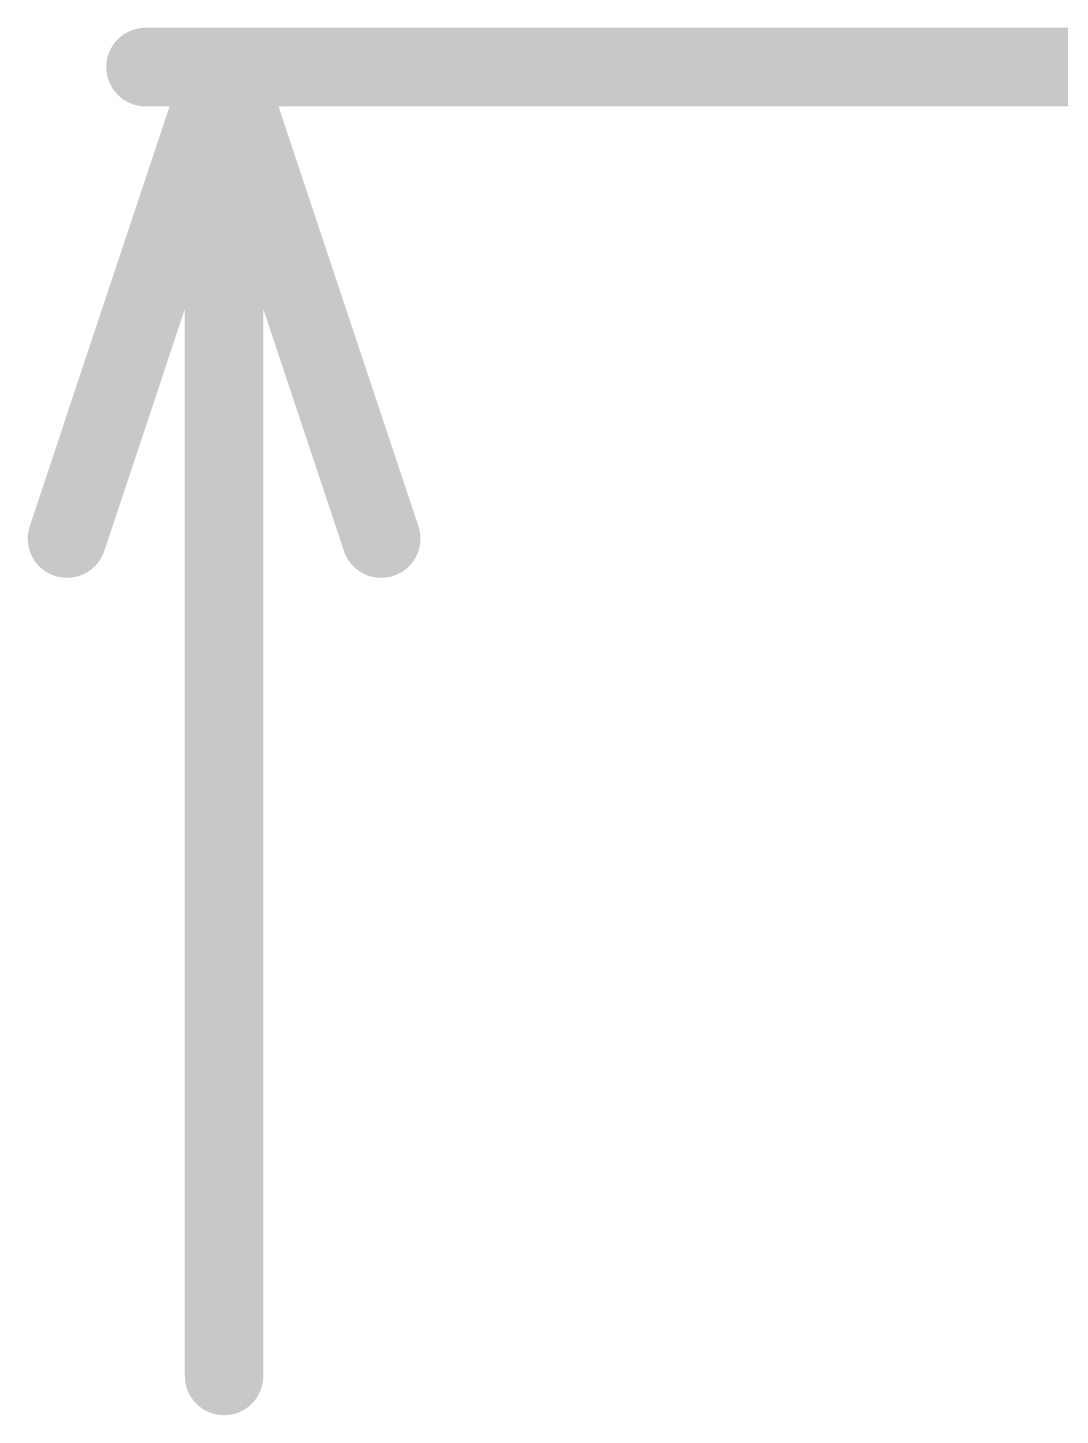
# Model space of a CAD drawing. Header units: inches. Extents: x 0.91 to 3.83, y 2.65 to 3.83.
# Drawn here: x 0.9081 to 1.0396, y 3.242 to 3.4186 of the extents above; entities that cross this region are included whole.
import ezdxf

# ---------------------------------------------------------------- set-up
doc = ezdxf.new("R2010")
doc.units = ezdxf.units.IN
doc.header["$MEASUREMENT"] = 0
doc.layers.add('Board', color=56, linetype='Continuous')

msp = doc.modelspace()

# ---------------------------------------------------------------- linework, layer by layer
at = {"layer": 'Board'}
for points in [[(0.91311, 3.35355, 0.01, 0.01, 0), (0.93311, 3.41355, 0.01, 0.01, 0)], [(0.92311, 3.41355, 0.01, 0.01, 0), (1.07228, 3.41355, 0.01, 0.01, 0)], [(0.93311, 3.247, 0.01, 0.01, 0), (0.93311, 3.41355, 0.01, 0.01, 0)], [(0.93311, 3.41355, 0.01, 0.01, 0), (0.95311, 3.35355, 0.01, 0.01, 0)]]:
    msp.add_lwpolyline(points, format="xyseb", dxfattribs=at)
for points in [[(0.92061, 3.41355, 0.005, 0.005, 1), (0.92561, 3.41355, 0.005, 0.005, 1)], [(0.93061, 3.41355, 0.005, 0.005, 1), (0.93561, 3.41355, 0.005, 0.005, 1)], [(0.93061, 3.41355, 0.005, 0.005, 1), (0.93561, 3.41355, 0.005, 0.005, 1)], [(0.93061, 3.41355, 0.005, 0.005, 1), (0.93561, 3.41355, 0.005, 0.005, 1)], [(0.91061, 3.35355, 0.005, 0.005, 1), (0.91561, 3.35355, 0.005, 0.005, 1)], [(0.95061, 3.35355, 0.005, 0.005, 1), (0.95561, 3.35355, 0.005, 0.005, 1)], [(0.93061, 3.247, 0.005, 0.005, 1), (0.93561, 3.247, 0.005, 0.005, 1)]]:
    msp.add_lwpolyline(points, format="xyseb", close=True, dxfattribs=at)

doc.saveas('drawing.dxf')
